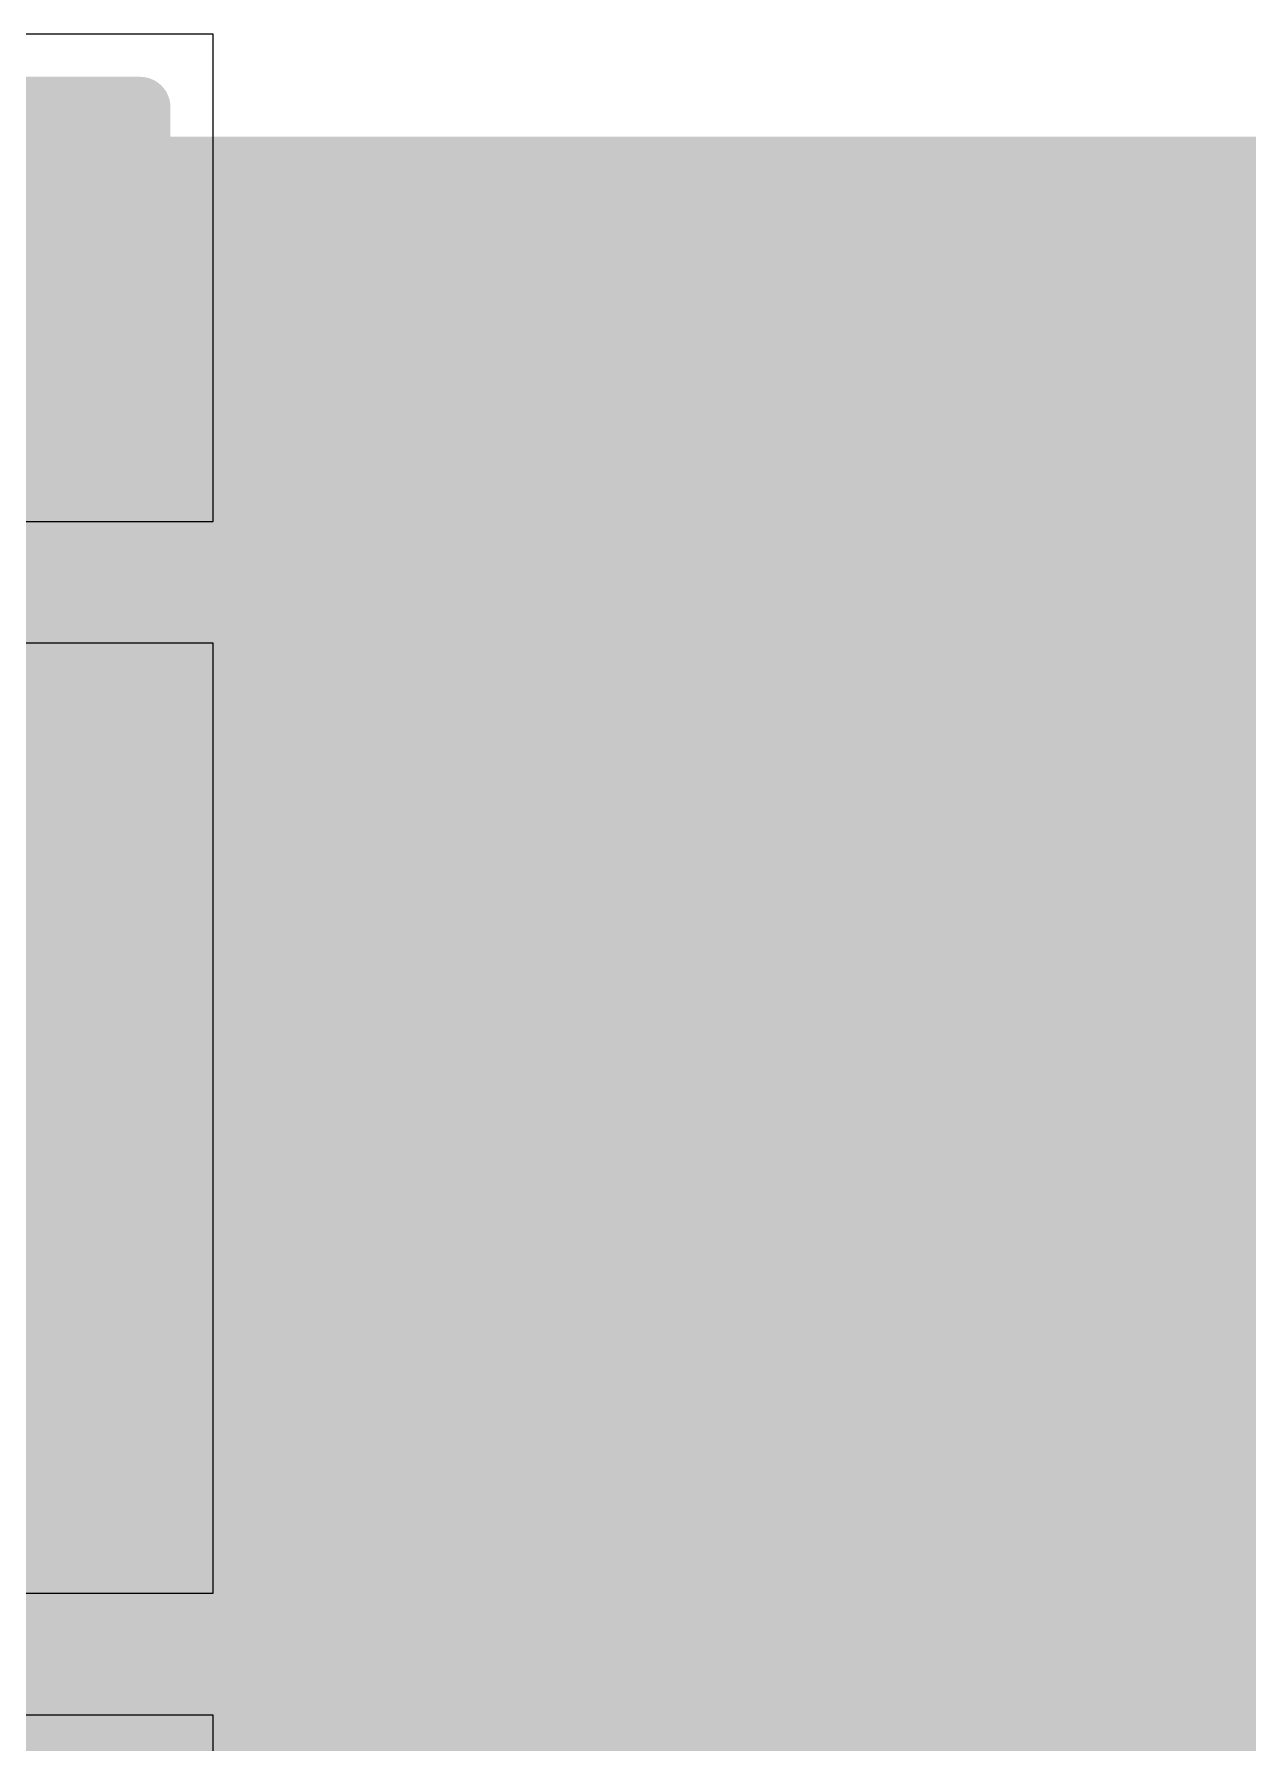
# Model space of a CAD drawing. Header units: inches. Extents: x -8 to 210, y -39 to 109.
# Drawn here: x 55.983 to 58.514, y 24.489 to 28.052 of the extents above; entities that cross this region are included whole.
import ezdxf

# ---------------------------------------------------------------- set-up
doc = ezdxf.new("R2010")
doc.units = ezdxf.units.IN
for name, color, linetype in [('Bottom Layer', 5, 'Continuous'), ('Bottom Solder', 6, 'Continuous'), ('Drill Drawing', 1, 'Continuous'), ('Top Layer', 1, 'Continuous'), ('Top Overlay', 2, 'Continuous'), ('Top Paste', 8, 'Continuous'), ('Top Solder', 216, 'Continuous'), ('Via Holes', 16, 'Continuous')]:
    doc.layers.add(name, color=color, linetype=linetype)

# ---------------------------------------------------------------- blocks, each defined once
blk = doc.blocks.new('C___1206_145')
at = {"layer": 'Top Layer'}
for points in [[(-2.032, 0.889), (-0.508, 0.889), (-0.508, -0.889), (-2.032, -0.889)], [(0.508, 0.889), (2.032, 0.889), (2.032, -0.889), (0.508, -0.889)]]:
    blk.add_hatch(color=1, dxfattribs=at).paths.add_polyline_path(points)
at = {"layer": 'Top Paste'}
for points in [[(-2.032, 0.889), (-0.508, 0.889), (-0.508, -0.889), (-2.032, -0.889)], [(0.508, 0.889), (2.032, 0.889), (2.032, -0.889), (0.508, -0.889)]]:
    blk.add_hatch(color=8, dxfattribs=at).paths.add_polyline_path(points)
at = {"layer": 'Top Solder'}
for points in [[(-2.1336, 0.9906), (-0.4064, 0.9906), (-0.4064, -0.9906), (-2.1336, -0.9906)], [(0.4064, 0.9906), (2.1336, 0.9906), (2.1336, -0.9906), (0.4064, -0.9906)]]:
    blk.add_hatch(color=216, dxfattribs=at).paths.add_polyline_path(points)
at = {"layer": 'Top Overlay'}
for points in [[(-2.1336, 0.9906, 0.127, 0.127, 0), (-2.1336, -0.9906, 0.127, 0.127, 0)], [(-0.6096, 0.9906, 0.127, 0.127, 0), (-2.1336, 0.9906, 0.127, 0.127, 0)], [(2.1336, 0.9906, 0.127, 0.127, 0), (0.6096, 0.9906, 0.127, 0.127, 0)], [(2.1336, 0.9906, 0.127, 0.127, 0), (2.1336, -0.9906, 0.127, 0.127, 0)], [(-0.6096, -0.9906, 0.127, 0.127, 0), (-2.1336, -0.9906, 0.127, 0.127, 0)], [(2.1336, -0.9906, 0.127, 0.127, 0), (0.6096, -0.9906, 0.127, 0.127, 0)]]:
    blk.add_lwpolyline(points, format="xyseb", dxfattribs=at)
for points in [[(-2.16535, 0.9906, 0.0635, 0.0635, 1), (-2.10185, 0.9906, 0.0635, 0.0635, 1)], [(-2.16535, 0.9906, 0.0635, 0.0635, 1), (-2.10185, 0.9906, 0.0635, 0.0635, 1)], [(-0.64135, 0.9906, 0.0635, 0.0635, 1), (-0.57785, 0.9906, 0.0635, 0.0635, 1)], [(0.57785, 0.9906, 0.0635, 0.0635, 1), (0.64135, 0.9906, 0.0635, 0.0635, 1)], [(2.10185, 0.9906, 0.0635, 0.0635, 1), (2.16535, 0.9906, 0.0635, 0.0635, 1)], [(2.10185, 0.9906, 0.0635, 0.0635, 1), (2.16535, 0.9906, 0.0635, 0.0635, 1)], [(-2.16535, -0.9906, 0.0635, 0.0635, 1), (-2.10185, -0.9906, 0.0635, 0.0635, 1)], [(-2.16535, -0.9906, 0.0635, 0.0635, 1), (-2.10185, -0.9906, 0.0635, 0.0635, 1)], [(-0.64135, -0.9906, 0.0635, 0.0635, 1), (-0.57785, -0.9906, 0.0635, 0.0635, 1)], [(0.57785, -0.9906, 0.0635, 0.0635, 1), (0.64135, -0.9906, 0.0635, 0.0635, 1)], [(2.10185, -0.9906, 0.0635, 0.0635, 1), (2.16535, -0.9906, 0.0635, 0.0635, 1)], [(2.10185, -0.9906, 0.0635, 0.0635, 1), (2.16535, -0.9906, 0.0635, 0.0635, 1)]]:
    blk.add_lwpolyline(points, format="xyseb", close=True, dxfattribs=at)
blk = doc.blocks.new('C___1206_146')
at = {"layer": 'Top Layer'}
for points in [[(-2.032, 0.889), (-0.508, 0.889), (-0.508, -0.889), (-2.032, -0.889)], [(0.508, 0.889), (2.032, 0.889), (2.032, -0.889), (0.508, -0.889)]]:
    blk.add_hatch(color=1, dxfattribs=at).paths.add_polyline_path(points)
at = {"layer": 'Top Paste'}
for points in [[(-2.032, 0.889), (-0.508, 0.889), (-0.508, -0.889), (-2.032, -0.889)], [(0.508, 0.889), (2.032, 0.889), (2.032, -0.889), (0.508, -0.889)]]:
    blk.add_hatch(color=8, dxfattribs=at).paths.add_polyline_path(points)
at = {"layer": 'Top Solder'}
for points in [[(-2.1336, 0.9906), (-0.4064, 0.9906), (-0.4064, -0.9906), (-2.1336, -0.9906)], [(0.4064, 0.9906), (2.1336, 0.9906), (2.1336, -0.9906), (0.4064, -0.9906)]]:
    blk.add_hatch(color=216, dxfattribs=at).paths.add_polyline_path(points)
at = {"layer": 'Top Overlay'}
for points in [[(-2.1336, 0.9906, 0.127, 0.127, 0), (-2.1336, -0.9906, 0.127, 0.127, 0)], [(-0.6096, 0.9906, 0.127, 0.127, 0), (-2.1336, 0.9906, 0.127, 0.127, 0)], [(2.1336, 0.9906, 0.127, 0.127, 0), (0.6096, 0.9906, 0.127, 0.127, 0)], [(2.1336, 0.9906, 0.127, 0.127, 0), (2.1336, -0.9906, 0.127, 0.127, 0)], [(-0.6096, -0.9906, 0.127, 0.127, 0), (-2.1336, -0.9906, 0.127, 0.127, 0)], [(2.1336, -0.9906, 0.127, 0.127, 0), (0.6096, -0.9906, 0.127, 0.127, 0)]]:
    blk.add_lwpolyline(points, format="xyseb", dxfattribs=at)
for points in [[(-2.16535, 0.9906, 0.0635, 0.0635, 1), (-2.10185, 0.9906, 0.0635, 0.0635, 1)], [(-2.16535, 0.9906, 0.0635, 0.0635, 1), (-2.10185, 0.9906, 0.0635, 0.0635, 1)], [(-0.64135, 0.9906, 0.0635, 0.0635, 1), (-0.57785, 0.9906, 0.0635, 0.0635, 1)], [(0.57785, 0.9906, 0.0635, 0.0635, 1), (0.64135, 0.9906, 0.0635, 0.0635, 1)], [(2.10185, 0.9906, 0.0635, 0.0635, 1), (2.16535, 0.9906, 0.0635, 0.0635, 1)], [(2.10185, 0.9906, 0.0635, 0.0635, 1), (2.16535, 0.9906, 0.0635, 0.0635, 1)], [(-2.16535, -0.9906, 0.0635, 0.0635, 1), (-2.10185, -0.9906, 0.0635, 0.0635, 1)], [(-2.16535, -0.9906, 0.0635, 0.0635, 1), (-2.10185, -0.9906, 0.0635, 0.0635, 1)], [(-0.64135, -0.9906, 0.0635, 0.0635, 1), (-0.57785, -0.9906, 0.0635, 0.0635, 1)], [(0.57785, -0.9906, 0.0635, 0.0635, 1), (0.64135, -0.9906, 0.0635, 0.0635, 1)], [(2.10185, -0.9906, 0.0635, 0.0635, 1), (2.16535, -0.9906, 0.0635, 0.0635, 1)], [(2.10185, -0.9906, 0.0635, 0.0635, 1), (2.16535, -0.9906, 0.0635, 0.0635, 1)]]:
    blk.add_lwpolyline(points, format="xyseb", close=True, dxfattribs=at)

msp = doc.modelspace()

# ---------------------------------------------------------------- hatches: boundary and pattern name
at = {"layer": 'Bottom Layer'}
h = msp.add_hatch(color=5, dxfattribs=at)
edge = h.paths.add_edge_path()
edge.add_arc((56.6928, 27.432), 0.3, 0, 360)
h = msp.add_hatch(color=5, dxfattribs=at)
edge = h.paths.add_edge_path()
edge.add_arc((57.4294, 27.432), 0.3, 0, 360)
h = msp.add_hatch(color=5, dxfattribs=at)
edge = h.paths.add_edge_path()
edge.add_arc((56.6928, 26.5875), 0.3, 0, 360)
h = msp.add_hatch(color=5, dxfattribs=at)
edge = h.paths.add_edge_path()
edge.add_arc((57.4294, 26.5875), 0.3, 0, 360)
h = msp.add_hatch(color=5, dxfattribs=at)
edge = h.paths.add_edge_path()
edge.add_arc((56.6928, 25.7429), 0.3, 0, 360)
h = msp.add_hatch(color=5, dxfattribs=at)
edge = h.paths.add_edge_path()
edge.add_arc((57.4294, 25.7429), 0.3, 0, 360)
h = msp.add_hatch(color=5, dxfattribs=at)
edge = h.paths.add_edge_path()
edge.add_arc((56.6928, 24.8984), 0.3, 0, 360)
h = msp.add_hatch(color=5, dxfattribs=at)
edge = h.paths.add_edge_path()
edge.add_arc((57.4294, 24.8984), 0.3, 0, 360)
at = {"layer": 'Bottom Solder'}
h = msp.add_hatch(color=6, dxfattribs=at)
edge = h.paths.add_edge_path()
edge.add_arc((56.6928, 27.432), 0.4016, 0, 360)
h = msp.add_hatch(color=6, dxfattribs=at)
edge = h.paths.add_edge_path()
edge.add_arc((57.4294, 27.432), 0.4016, 0, 360)
h = msp.add_hatch(color=6, dxfattribs=at)
edge = h.paths.add_edge_path()
edge.add_arc((56.6928, 26.5875), 0.4016, 0, 360)
h = msp.add_hatch(color=6, dxfattribs=at)
edge = h.paths.add_edge_path()
edge.add_arc((57.4294, 26.5875), 0.4016, 0, 360)
h = msp.add_hatch(color=6, dxfattribs=at)
edge = h.paths.add_edge_path()
edge.add_arc((56.6928, 25.7429), 0.4016, 0, 360)
h = msp.add_hatch(color=6, dxfattribs=at)
edge = h.paths.add_edge_path()
edge.add_arc((57.4294, 25.7429), 0.4016, 0, 360)
h = msp.add_hatch(color=6, dxfattribs=at)
edge = h.paths.add_edge_path()
edge.add_arc((56.6928, 24.8984), 0.4016, 0, 360)
h = msp.add_hatch(color=6, dxfattribs=at)
edge = h.paths.add_edge_path()
edge.add_arc((57.4294, 24.8984), 0.4016, 0, 360)
at = {"layer": 'Top Layer'}
for points in [[(54.6354, 23.749), (59.817, 23.749), (59.817, 27.8384), (54.6354, 27.8384)], [(57.8358, 22.7584), (59.9186, 22.7584), (59.9186, 27.8384), (57.8358, 27.8384)]]:
    msp.add_hatch(color=1, dxfattribs=at).paths.add_polyline_path(points)
h = msp.add_hatch(color=1, dxfattribs=at)
edge = h.paths.add_edge_path()
edge.add_arc((56.6928, 27.432), 0.3, 0, 360)
h = msp.add_hatch(color=1, dxfattribs=at)
edge = h.paths.add_edge_path()
edge.add_arc((57.4294, 27.432), 0.3, 0, 360)
h = msp.add_hatch(color=1, dxfattribs=at)
edge = h.paths.add_edge_path()
edge.add_arc((56.6928, 26.5875), 0.3, 0, 360)
h = msp.add_hatch(color=1, dxfattribs=at)
edge = h.paths.add_edge_path()
edge.add_arc((57.4294, 26.5875), 0.3, 0, 360)
h = msp.add_hatch(color=1, dxfattribs=at)
edge = h.paths.add_edge_path()
edge.add_arc((56.6928, 25.7429), 0.3, 0, 360)
h = msp.add_hatch(color=1, dxfattribs=at)
edge = h.paths.add_edge_path()
edge.add_arc((57.4294, 25.7429), 0.3, 0, 360)
h = msp.add_hatch(color=1, dxfattribs=at)
edge = h.paths.add_edge_path()
edge.add_arc((56.6928, 24.8984), 0.3, 0, 360)
h = msp.add_hatch(color=1, dxfattribs=at)
edge = h.paths.add_edge_path()
edge.add_arc((57.4294, 24.8984), 0.3, 0, 360)
at = {"layer": 'Top Solder'}
h = msp.add_hatch(color=216, dxfattribs=at)
edge = h.paths.add_edge_path()
edge.add_arc((56.6928, 27.432), 0.4016, 0, 360)
h = msp.add_hatch(color=216, dxfattribs=at)
edge = h.paths.add_edge_path()
edge.add_arc((57.4294, 27.432), 0.4016, 0, 360)
h = msp.add_hatch(color=216, dxfattribs=at)
edge = h.paths.add_edge_path()
edge.add_arc((56.6928, 26.5875), 0.4016, 0, 360)
h = msp.add_hatch(color=216, dxfattribs=at)
edge = h.paths.add_edge_path()
edge.add_arc((57.4294, 26.5875), 0.4016, 0, 360)
h = msp.add_hatch(color=216, dxfattribs=at)
edge = h.paths.add_edge_path()
edge.add_arc((56.6928, 25.7429), 0.4016, 0, 360)
h = msp.add_hatch(color=216, dxfattribs=at)
edge = h.paths.add_edge_path()
edge.add_arc((57.4294, 25.7429), 0.4016, 0, 360)
h = msp.add_hatch(color=216, dxfattribs=at)
edge = h.paths.add_edge_path()
edge.add_arc((56.6928, 24.8984), 0.4016, 0, 360)
h = msp.add_hatch(color=216, dxfattribs=at)
edge = h.paths.add_edge_path()
edge.add_arc((57.4294, 24.8984), 0.4016, 0, 360)
at = {"layer": 'Via Holes'}
h = msp.add_hatch(color=7, dxfattribs=at)
edge = h.paths.add_edge_path()
edge.add_arc((56.6928, 27.432), 0.15, 0, 360)
h = msp.add_hatch(color=7, dxfattribs=at)
edge = h.paths.add_edge_path()
edge.add_arc((57.4294, 27.432), 0.15, 0, 360)
h = msp.add_hatch(color=7, dxfattribs=at)
edge = h.paths.add_edge_path()
edge.add_arc((56.6928, 26.5875), 0.15, 0, 360)
h = msp.add_hatch(color=7, dxfattribs=at)
edge = h.paths.add_edge_path()
edge.add_arc((57.4294, 26.5875), 0.15, 0, 360)
h = msp.add_hatch(color=7, dxfattribs=at)
edge = h.paths.add_edge_path()
edge.add_arc((56.6928, 25.7429), 0.15, 0, 360)
h = msp.add_hatch(color=7, dxfattribs=at)
edge = h.paths.add_edge_path()
edge.add_arc((57.4294, 25.7429), 0.15, 0, 360)
h = msp.add_hatch(color=7, dxfattribs=at)
edge = h.paths.add_edge_path()
edge.add_arc((56.6928, 24.8984), 0.15, 0, 360)
h = msp.add_hatch(color=7, dxfattribs=at)
edge = h.paths.add_edge_path()
edge.add_arc((57.4294, 24.8984), 0.15, 0, 360)

# ---------------------------------------------------------------- linework, layer by layer
at = {"layer": 'Drill Drawing'}
for points in [[(56.4388, 27.686, 0.0508, 0.0508, 0), (56.9468, 27.686, 0.0508, 0.0508, 0)], [(56.4388, 27.178, 0.0508, 0.0508, 0), (56.4388, 27.686, 0.0508, 0.0508, 0)], [(56.9468, 27.178, 0.0508, 0.0508, 0), (56.9468, 27.686, 0.0508, 0.0508, 0)], [(57.1754, 27.686, 0.0508, 0.0508, 0), (57.6834, 27.686, 0.0508, 0.0508, 0)], [(57.1754, 27.178, 0.0508, 0.0508, 0), (57.1754, 27.686, 0.0508, 0.0508, 0)], [(57.6834, 27.178, 0.0508, 0.0508, 0), (57.6834, 27.686, 0.0508, 0.0508, 0)], [(56.5404, 27.5844, 0.0508, 0.0508, 0), (56.8452, 27.5844, 0.0508, 0.0508, 0)], [(56.5404, 27.2796, 0.0508, 0.0508, 0), (56.5404, 27.5844, 0.0508, 0.0508, 0)], [(56.8452, 27.2796, 0.0508, 0.0508, 0), (56.8452, 27.5844, 0.0508, 0.0508, 0)], [(57.277, 27.5844, 0.0508, 0.0508, 0), (57.5818, 27.5844, 0.0508, 0.0508, 0)], [(57.277, 27.2796, 0.0508, 0.0508, 0), (57.277, 27.5844, 0.0508, 0.0508, 0)], [(57.5818, 27.2796, 0.0508, 0.0508, 0), (57.5818, 27.5844, 0.0508, 0.0508, 0)], [(56.5404, 27.2796, 0.0508, 0.0508, 0), (56.8452, 27.2796, 0.0508, 0.0508, 0)], [(57.277, 27.2796, 0.0508, 0.0508, 0), (57.5818, 27.2796, 0.0508, 0.0508, 0)], [(56.4388, 27.178, 0.0508, 0.0508, 0), (56.9468, 27.178, 0.0508, 0.0508, 0)], [(57.1754, 27.178, 0.0508, 0.0508, 0), (57.6834, 27.178, 0.0508, 0.0508, 0)], [(56.4388, 26.8414, 0.0508, 0.0508, 0), (56.9468, 26.8414, 0.0508, 0.0508, 0)], [(56.4388, 26.3334, 0.0508, 0.0508, 0), (56.4388, 26.8414, 0.0508, 0.0508, 0)], [(56.9468, 26.3334, 0.0508, 0.0508, 0), (56.9468, 26.8414, 0.0508, 0.0508, 0)], [(57.1754, 26.8414, 0.0508, 0.0508, 0), (57.6834, 26.8414, 0.0508, 0.0508, 0)], [(57.1754, 26.3334, 0.0508, 0.0508, 0), (57.1754, 26.8414, 0.0508, 0.0508, 0)], [(57.6834, 26.3334, 0.0508, 0.0508, 0), (57.6834, 26.8414, 0.0508, 0.0508, 0)], [(56.5404, 26.7399, 0.0508, 0.0508, 0), (56.8452, 26.7399, 0.0508, 0.0508, 0)], [(56.5404, 26.4351, 0.0508, 0.0508, 0), (56.5404, 26.7399, 0.0508, 0.0508, 0)], [(56.8452, 26.4351, 0.0508, 0.0508, 0), (56.8452, 26.7399, 0.0508, 0.0508, 0)], [(57.277, 26.7399, 0.0508, 0.0508, 0), (57.5818, 26.7399, 0.0508, 0.0508, 0)], [(57.277, 26.4351, 0.0508, 0.0508, 0), (57.277, 26.7399, 0.0508, 0.0508, 0)], [(57.5818, 26.4351, 0.0508, 0.0508, 0), (57.5818, 26.7399, 0.0508, 0.0508, 0)], [(56.5404, 26.4351, 0.0508, 0.0508, 0), (56.8452, 26.4351, 0.0508, 0.0508, 0)], [(57.277, 26.4351, 0.0508, 0.0508, 0), (57.5818, 26.4351, 0.0508, 0.0508, 0)], [(56.4388, 26.3334, 0.0508, 0.0508, 0), (56.9468, 26.3334, 0.0508, 0.0508, 0)], [(57.1754, 26.3334, 0.0508, 0.0508, 0), (57.6834, 26.3334, 0.0508, 0.0508, 0)], [(56.4388, 25.9969, 0.0508, 0.0508, 0), (56.9468, 25.9969, 0.0508, 0.0508, 0)], [(56.4388, 25.4889, 0.0508, 0.0508, 0), (56.4388, 25.9969, 0.0508, 0.0508, 0)], [(56.9468, 25.4889, 0.0508, 0.0508, 0), (56.9468, 25.9969, 0.0508, 0.0508, 0)], [(57.1754, 25.9969, 0.0508, 0.0508, 0), (57.6834, 25.9969, 0.0508, 0.0508, 0)], [(57.1754, 25.4889, 0.0508, 0.0508, 0), (57.1754, 25.9969, 0.0508, 0.0508, 0)], [(57.6834, 25.4889, 0.0508, 0.0508, 0), (57.6834, 25.9969, 0.0508, 0.0508, 0)], [(56.5404, 25.8953, 0.0508, 0.0508, 0), (56.8452, 25.8953, 0.0508, 0.0508, 0)], [(56.5404, 25.5905, 0.0508, 0.0508, 0), (56.5404, 25.8953, 0.0508, 0.0508, 0)], [(56.8452, 25.5905, 0.0508, 0.0508, 0), (56.8452, 25.8953, 0.0508, 0.0508, 0)], [(57.277, 25.8953, 0.0508, 0.0508, 0), (57.5818, 25.8953, 0.0508, 0.0508, 0)], [(57.277, 25.5905, 0.0508, 0.0508, 0), (57.277, 25.8953, 0.0508, 0.0508, 0)], [(57.5818, 25.5905, 0.0508, 0.0508, 0), (57.5818, 25.8953, 0.0508, 0.0508, 0)], [(56.5404, 25.5905, 0.0508, 0.0508, 0), (56.8452, 25.5905, 0.0508, 0.0508, 0)], [(57.277, 25.5905, 0.0508, 0.0508, 0), (57.5818, 25.5905, 0.0508, 0.0508, 0)], [(56.4388, 25.4889, 0.0508, 0.0508, 0), (56.9468, 25.4889, 0.0508, 0.0508, 0)], [(57.1754, 25.4889, 0.0508, 0.0508, 0), (57.6834, 25.4889, 0.0508, 0.0508, 0)], [(56.4388, 25.1523, 0.0508, 0.0508, 0), (56.9468, 25.1523, 0.0508, 0.0508, 0)], [(56.4388, 24.6443, 0.0508, 0.0508, 0), (56.4388, 25.1523, 0.0508, 0.0508, 0)], [(56.9468, 24.6443, 0.0508, 0.0508, 0), (56.9468, 25.1523, 0.0508, 0.0508, 0)], [(57.1754, 25.1523, 0.0508, 0.0508, 0), (57.6834, 25.1523, 0.0508, 0.0508, 0)], [(57.1754, 24.6443, 0.0508, 0.0508, 0), (57.1754, 25.1523, 0.0508, 0.0508, 0)], [(57.6834, 24.6443, 0.0508, 0.0508, 0), (57.6834, 25.1523, 0.0508, 0.0508, 0)], [(56.5404, 25.0508, 0.0508, 0.0508, 0), (56.8452, 25.0508, 0.0508, 0.0508, 0)], [(56.5404, 24.746, 0.0508, 0.0508, 0), (56.5404, 25.0508, 0.0508, 0.0508, 0)], [(56.8452, 24.746, 0.0508, 0.0508, 0), (56.8452, 25.0508, 0.0508, 0.0508, 0)], [(57.277, 25.0508, 0.0508, 0.0508, 0), (57.5818, 25.0508, 0.0508, 0.0508, 0)], [(57.277, 24.746, 0.0508, 0.0508, 0), (57.277, 25.0508, 0.0508, 0.0508, 0)], [(57.5818, 24.746, 0.0508, 0.0508, 0), (57.5818, 25.0508, 0.0508, 0.0508, 0)], [(56.5404, 24.746, 0.0508, 0.0508, 0), (56.8452, 24.746, 0.0508, 0.0508, 0)], [(57.277, 24.746, 0.0508, 0.0508, 0), (57.5818, 24.746, 0.0508, 0.0508, 0)], [(56.4388, 24.6443, 0.0508, 0.0508, 0), (56.9468, 24.6443, 0.0508, 0.0508, 0)], [(57.1754, 24.6443, 0.0508, 0.0508, 0), (57.6834, 24.6443, 0.0508, 0.0508, 0)]]:
    msp.add_lwpolyline(points, format="xyseb", dxfattribs=at)
for points in [[(56.4261, 27.686, 0.0254, 0.0254, 1), (56.4515, 27.686, 0.0254, 0.0254, 1)], [(56.4261, 27.686, 0.0254, 0.0254, 1), (56.4515, 27.686, 0.0254, 0.0254, 1)], [(56.9341, 27.686, 0.0254, 0.0254, 1), (56.9595, 27.686, 0.0254, 0.0254, 1)], [(56.9341, 27.686, 0.0254, 0.0254, 1), (56.9595, 27.686, 0.0254, 0.0254, 1)], [(57.1627, 27.686, 0.0254, 0.0254, 1), (57.1881, 27.686, 0.0254, 0.0254, 1)], [(57.1627, 27.686, 0.0254, 0.0254, 1), (57.1881, 27.686, 0.0254, 0.0254, 1)], [(57.6707, 27.686, 0.0254, 0.0254, 1), (57.6961, 27.686, 0.0254, 0.0254, 1)], [(57.6707, 27.686, 0.0254, 0.0254, 1), (57.6961, 27.686, 0.0254, 0.0254, 1)], [(56.5277, 27.5844, 0.0254, 0.0254, 1), (56.5531, 27.5844, 0.0254, 0.0254, 1)], [(56.5277, 27.5844, 0.0254, 0.0254, 1), (56.5531, 27.5844, 0.0254, 0.0254, 1)], [(56.8325, 27.5844, 0.0254, 0.0254, 1), (56.8579, 27.5844, 0.0254, 0.0254, 1)], [(56.8325, 27.5844, 0.0254, 0.0254, 1), (56.8579, 27.5844, 0.0254, 0.0254, 1)], [(57.2643, 27.5844, 0.0254, 0.0254, 1), (57.2897, 27.5844, 0.0254, 0.0254, 1)], [(57.2643, 27.5844, 0.0254, 0.0254, 1), (57.2897, 27.5844, 0.0254, 0.0254, 1)], [(57.5691, 27.5844, 0.0254, 0.0254, 1), (57.5945, 27.5844, 0.0254, 0.0254, 1)], [(57.5691, 27.5844, 0.0254, 0.0254, 1), (57.5945, 27.5844, 0.0254, 0.0254, 1)], [(56.5277, 27.2796, 0.0254, 0.0254, 1), (56.5531, 27.2796, 0.0254, 0.0254, 1)], [(56.5277, 27.2796, 0.0254, 0.0254, 1), (56.5531, 27.2796, 0.0254, 0.0254, 1)], [(56.8325, 27.2796, 0.0254, 0.0254, 1), (56.8579, 27.2796, 0.0254, 0.0254, 1)], [(56.8325, 27.2796, 0.0254, 0.0254, 1), (56.8579, 27.2796, 0.0254, 0.0254, 1)], [(57.2643, 27.2796, 0.0254, 0.0254, 1), (57.2897, 27.2796, 0.0254, 0.0254, 1)], [(57.2643, 27.2796, 0.0254, 0.0254, 1), (57.2897, 27.2796, 0.0254, 0.0254, 1)], [(57.5691, 27.2796, 0.0254, 0.0254, 1), (57.5945, 27.2796, 0.0254, 0.0254, 1)], [(57.5691, 27.2796, 0.0254, 0.0254, 1), (57.5945, 27.2796, 0.0254, 0.0254, 1)], [(56.4261, 27.178, 0.0254, 0.0254, 1), (56.4515, 27.178, 0.0254, 0.0254, 1)], [(56.4261, 27.178, 0.0254, 0.0254, 1), (56.4515, 27.178, 0.0254, 0.0254, 1)], [(56.9341, 27.178, 0.0254, 0.0254, 1), (56.9595, 27.178, 0.0254, 0.0254, 1)], [(56.9341, 27.178, 0.0254, 0.0254, 1), (56.9595, 27.178, 0.0254, 0.0254, 1)], [(57.1627, 27.178, 0.0254, 0.0254, 1), (57.1881, 27.178, 0.0254, 0.0254, 1)], [(57.1627, 27.178, 0.0254, 0.0254, 1), (57.1881, 27.178, 0.0254, 0.0254, 1)], [(57.6707, 27.178, 0.0254, 0.0254, 1), (57.6961, 27.178, 0.0254, 0.0254, 1)], [(57.6707, 27.178, 0.0254, 0.0254, 1), (57.6961, 27.178, 0.0254, 0.0254, 1)], [(56.4261, 26.8414, 0.0254, 0.0254, 1), (56.4515, 26.8414, 0.0254, 0.0254, 1)], [(56.4261, 26.8414, 0.0254, 0.0254, 1), (56.4515, 26.8414, 0.0254, 0.0254, 1)], [(56.9341, 26.8414, 0.0254, 0.0254, 1), (56.9595, 26.8414, 0.0254, 0.0254, 1)], [(56.9341, 26.8414, 0.0254, 0.0254, 1), (56.9595, 26.8414, 0.0254, 0.0254, 1)], [(57.1627, 26.8414, 0.0254, 0.0254, 1), (57.1881, 26.8414, 0.0254, 0.0254, 1)], [(57.1627, 26.8414, 0.0254, 0.0254, 1), (57.1881, 26.8414, 0.0254, 0.0254, 1)], [(57.6707, 26.8414, 0.0254, 0.0254, 1), (57.6961, 26.8414, 0.0254, 0.0254, 1)], [(57.6707, 26.8414, 0.0254, 0.0254, 1), (57.6961, 26.8414, 0.0254, 0.0254, 1)], [(56.5277, 26.7399, 0.0254, 0.0254, 1), (56.5531, 26.7399, 0.0254, 0.0254, 1)], [(56.5277, 26.7399, 0.0254, 0.0254, 1), (56.5531, 26.7399, 0.0254, 0.0254, 1)], [(56.8325, 26.7399, 0.0254, 0.0254, 1), (56.8579, 26.7399, 0.0254, 0.0254, 1)], [(56.8325, 26.7399, 0.0254, 0.0254, 1), (56.8579, 26.7399, 0.0254, 0.0254, 1)], [(57.2643, 26.7399, 0.0254, 0.0254, 1), (57.2897, 26.7399, 0.0254, 0.0254, 1)], [(57.2643, 26.7399, 0.0254, 0.0254, 1), (57.2897, 26.7399, 0.0254, 0.0254, 1)], [(57.5691, 26.7399, 0.0254, 0.0254, 1), (57.5945, 26.7399, 0.0254, 0.0254, 1)], [(57.5691, 26.7399, 0.0254, 0.0254, 1), (57.5945, 26.7399, 0.0254, 0.0254, 1)], [(56.5277, 26.4351, 0.0254, 0.0254, 1), (56.5531, 26.4351, 0.0254, 0.0254, 1)], [(56.5277, 26.4351, 0.0254, 0.0254, 1), (56.5531, 26.4351, 0.0254, 0.0254, 1)], [(56.8325, 26.4351, 0.0254, 0.0254, 1), (56.8579, 26.4351, 0.0254, 0.0254, 1)], [(56.8325, 26.4351, 0.0254, 0.0254, 1), (56.8579, 26.4351, 0.0254, 0.0254, 1)], [(57.2643, 26.4351, 0.0254, 0.0254, 1), (57.2897, 26.4351, 0.0254, 0.0254, 1)], [(57.2643, 26.4351, 0.0254, 0.0254, 1), (57.2897, 26.4351, 0.0254, 0.0254, 1)], [(57.5691, 26.4351, 0.0254, 0.0254, 1), (57.5945, 26.4351, 0.0254, 0.0254, 1)], [(57.5691, 26.4351, 0.0254, 0.0254, 1), (57.5945, 26.4351, 0.0254, 0.0254, 1)], [(56.4261, 26.3334, 0.0254, 0.0254, 1), (56.4515, 26.3334, 0.0254, 0.0254, 1)], [(56.4261, 26.3334, 0.0254, 0.0254, 1), (56.4515, 26.3334, 0.0254, 0.0254, 1)], [(56.9341, 26.3334, 0.0254, 0.0254, 1), (56.9595, 26.3334, 0.0254, 0.0254, 1)], [(56.9341, 26.3334, 0.0254, 0.0254, 1), (56.9595, 26.3334, 0.0254, 0.0254, 1)], [(57.1627, 26.3334, 0.0254, 0.0254, 1), (57.1881, 26.3334, 0.0254, 0.0254, 1)], [(57.1627, 26.3334, 0.0254, 0.0254, 1), (57.1881, 26.3334, 0.0254, 0.0254, 1)], [(57.6707, 26.3334, 0.0254, 0.0254, 1), (57.6961, 26.3334, 0.0254, 0.0254, 1)], [(57.6707, 26.3334, 0.0254, 0.0254, 1), (57.6961, 26.3334, 0.0254, 0.0254, 1)], [(56.4261, 25.9969, 0.0254, 0.0254, 1), (56.4515, 25.9969, 0.0254, 0.0254, 1)], [(56.4261, 25.9969, 0.0254, 0.0254, 1), (56.4515, 25.9969, 0.0254, 0.0254, 1)], [(56.9341, 25.9969, 0.0254, 0.0254, 1), (56.9595, 25.9969, 0.0254, 0.0254, 1)], [(56.9341, 25.9969, 0.0254, 0.0254, 1), (56.9595, 25.9969, 0.0254, 0.0254, 1)], [(57.1627, 25.9969, 0.0254, 0.0254, 1), (57.1881, 25.9969, 0.0254, 0.0254, 1)], [(57.1627, 25.9969, 0.0254, 0.0254, 1), (57.1881, 25.9969, 0.0254, 0.0254, 1)], [(57.6707, 25.9969, 0.0254, 0.0254, 1), (57.6961, 25.9969, 0.0254, 0.0254, 1)], [(57.6707, 25.9969, 0.0254, 0.0254, 1), (57.6961, 25.9969, 0.0254, 0.0254, 1)], [(56.5277, 25.8953, 0.0254, 0.0254, 1), (56.5531, 25.8953, 0.0254, 0.0254, 1)], [(56.5277, 25.8953, 0.0254, 0.0254, 1), (56.5531, 25.8953, 0.0254, 0.0254, 1)], [(56.8325, 25.8953, 0.0254, 0.0254, 1), (56.8579, 25.8953, 0.0254, 0.0254, 1)], [(56.8325, 25.8953, 0.0254, 0.0254, 1), (56.8579, 25.8953, 0.0254, 0.0254, 1)], [(57.2643, 25.8953, 0.0254, 0.0254, 1), (57.2897, 25.8953, 0.0254, 0.0254, 1)], [(57.2643, 25.8953, 0.0254, 0.0254, 1), (57.2897, 25.8953, 0.0254, 0.0254, 1)], [(57.5691, 25.8953, 0.0254, 0.0254, 1), (57.5945, 25.8953, 0.0254, 0.0254, 1)], [(57.5691, 25.8953, 0.0254, 0.0254, 1), (57.5945, 25.8953, 0.0254, 0.0254, 1)], [(56.5277, 25.5905, 0.0254, 0.0254, 1), (56.5531, 25.5905, 0.0254, 0.0254, 1)], [(56.5277, 25.5905, 0.0254, 0.0254, 1), (56.5531, 25.5905, 0.0254, 0.0254, 1)], [(56.8325, 25.5905, 0.0254, 0.0254, 1), (56.8579, 25.5905, 0.0254, 0.0254, 1)], [(56.8325, 25.5905, 0.0254, 0.0254, 1), (56.8579, 25.5905, 0.0254, 0.0254, 1)], [(57.2643, 25.5905, 0.0254, 0.0254, 1), (57.2897, 25.5905, 0.0254, 0.0254, 1)], [(57.2643, 25.5905, 0.0254, 0.0254, 1), (57.2897, 25.5905, 0.0254, 0.0254, 1)], [(57.5691, 25.5905, 0.0254, 0.0254, 1), (57.5945, 25.5905, 0.0254, 0.0254, 1)], [(57.5691, 25.5905, 0.0254, 0.0254, 1), (57.5945, 25.5905, 0.0254, 0.0254, 1)], [(56.4261, 25.4889, 0.0254, 0.0254, 1), (56.4515, 25.4889, 0.0254, 0.0254, 1)], [(56.4261, 25.4889, 0.0254, 0.0254, 1), (56.4515, 25.4889, 0.0254, 0.0254, 1)], [(56.9341, 25.4889, 0.0254, 0.0254, 1), (56.9595, 25.4889, 0.0254, 0.0254, 1)], [(56.9341, 25.4889, 0.0254, 0.0254, 1), (56.9595, 25.4889, 0.0254, 0.0254, 1)], [(57.1627, 25.4889, 0.0254, 0.0254, 1), (57.1881, 25.4889, 0.0254, 0.0254, 1)], [(57.1627, 25.4889, 0.0254, 0.0254, 1), (57.1881, 25.4889, 0.0254, 0.0254, 1)], [(57.6707, 25.4889, 0.0254, 0.0254, 1), (57.6961, 25.4889, 0.0254, 0.0254, 1)], [(57.6707, 25.4889, 0.0254, 0.0254, 1), (57.6961, 25.4889, 0.0254, 0.0254, 1)], [(56.4261, 25.1523, 0.0254, 0.0254, 1), (56.4515, 25.1523, 0.0254, 0.0254, 1)], [(56.4261, 25.1523, 0.0254, 0.0254, 1), (56.4515, 25.1523, 0.0254, 0.0254, 1)], [(56.9341, 25.1523, 0.0254, 0.0254, 1), (56.9595, 25.1523, 0.0254, 0.0254, 1)], [(56.9341, 25.1523, 0.0254, 0.0254, 1), (56.9595, 25.1523, 0.0254, 0.0254, 1)], [(57.1627, 25.1523, 0.0254, 0.0254, 1), (57.1881, 25.1523, 0.0254, 0.0254, 1)], [(57.1627, 25.1523, 0.0254, 0.0254, 1), (57.1881, 25.1523, 0.0254, 0.0254, 1)], [(57.6707, 25.1523, 0.0254, 0.0254, 1), (57.6961, 25.1523, 0.0254, 0.0254, 1)], [(57.6707, 25.1523, 0.0254, 0.0254, 1), (57.6961, 25.1523, 0.0254, 0.0254, 1)], [(56.5277, 25.0508, 0.0254, 0.0254, 1), (56.5531, 25.0508, 0.0254, 0.0254, 1)], [(56.5277, 25.0508, 0.0254, 0.0254, 1), (56.5531, 25.0508, 0.0254, 0.0254, 1)], [(56.8325, 25.0508, 0.0254, 0.0254, 1), (56.8579, 25.0508, 0.0254, 0.0254, 1)], [(56.8325, 25.0508, 0.0254, 0.0254, 1), (56.8579, 25.0508, 0.0254, 0.0254, 1)], [(57.2643, 25.0508, 0.0254, 0.0254, 1), (57.2897, 25.0508, 0.0254, 0.0254, 1)], [(57.2643, 25.0508, 0.0254, 0.0254, 1), (57.2897, 25.0508, 0.0254, 0.0254, 1)], [(57.5691, 25.0508, 0.0254, 0.0254, 1), (57.5945, 25.0508, 0.0254, 0.0254, 1)], [(57.5691, 25.0508, 0.0254, 0.0254, 1), (57.5945, 25.0508, 0.0254, 0.0254, 1)], [(56.5277, 24.746, 0.0254, 0.0254, 1), (56.5531, 24.746, 0.0254, 0.0254, 1)], [(56.5277, 24.746, 0.0254, 0.0254, 1), (56.5531, 24.746, 0.0254, 0.0254, 1)], [(56.8325, 24.746, 0.0254, 0.0254, 1), (56.8579, 24.746, 0.0254, 0.0254, 1)], [(56.8325, 24.746, 0.0254, 0.0254, 1), (56.8579, 24.746, 0.0254, 0.0254, 1)], [(57.2643, 24.746, 0.0254, 0.0254, 1), (57.2897, 24.746, 0.0254, 0.0254, 1)], [(57.2643, 24.746, 0.0254, 0.0254, 1), (57.2897, 24.746, 0.0254, 0.0254, 1)], [(57.5691, 24.746, 0.0254, 0.0254, 1), (57.5945, 24.746, 0.0254, 0.0254, 1)], [(57.5691, 24.746, 0.0254, 0.0254, 1), (57.5945, 24.746, 0.0254, 0.0254, 1)], [(56.4261, 24.6443, 0.0254, 0.0254, 1), (56.4515, 24.6443, 0.0254, 0.0254, 1)], [(56.4261, 24.6443, 0.0254, 0.0254, 1), (56.4515, 24.6443, 0.0254, 0.0254, 1)], [(56.9341, 24.6443, 0.0254, 0.0254, 1), (56.9595, 24.6443, 0.0254, 0.0254, 1)], [(56.9341, 24.6443, 0.0254, 0.0254, 1), (56.9595, 24.6443, 0.0254, 0.0254, 1)], [(57.1627, 24.6443, 0.0254, 0.0254, 1), (57.1881, 24.6443, 0.0254, 0.0254, 1)], [(57.1627, 24.6443, 0.0254, 0.0254, 1), (57.1881, 24.6443, 0.0254, 0.0254, 1)], [(57.6707, 24.6443, 0.0254, 0.0254, 1), (57.6961, 24.6443, 0.0254, 0.0254, 1)], [(57.6707, 24.6443, 0.0254, 0.0254, 1), (57.6961, 24.6443, 0.0254, 0.0254, 1)]]:
    msp.add_lwpolyline(points, format="xyseb", close=True, dxfattribs=at)
at = {"layer": 'Top Layer'}
for p, q in [((56.3564, 28.0518), (55.4674, 28.0518)), ((56.3564, 27.0358), (56.3564, 28.0518)), ((55.4674, 27.0358), (56.3564, 27.0358)), ((56.3564, 26.7818), (55.3404, 26.7818)), ((56.3564, 25.7658), (56.3564, 26.7818)), ((56.3564, 24.8006), (56.3564, 25.7658)), ((55.3404, 24.8006), (56.3564, 24.8006)), ((56.3564, 24.5466), (55.3404, 24.5466)), ((56.3564, 23.5458), (56.3564, 24.5466))]:
    msp.add_line(p, q, dxfattribs=at)

# ---------------------------------------------------------------- block references
at = {"rotation": 180}
for name, p in [('C___1206_145', (54.0704, 26.9088)), ('C___1206_146', (54.0704, 24.6736))]:
    msp.add_blockref(name, p, dxfattribs=at)

doc.saveas('drawing.dxf')
